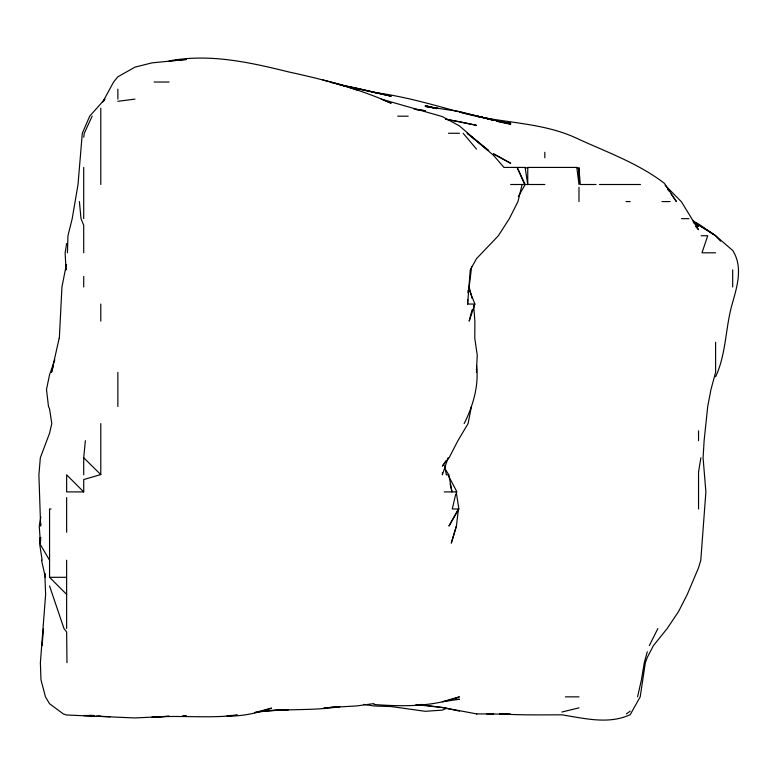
<?xml version="1.0" encoding="UTF-8"?>
<svg xmlns="http://www.w3.org/2000/svg" width="778" height="778" viewBox="0 0 778 778"><rect width="100%" height="100%" fill="white"/><g stroke="black" fill="none" stroke-linecap="round" stroke-linejoin="round"><path stroke-width="1.17" d="M67.433 252.811L67.958 235.734L72.208 218.657L78.014 184.503L82.303 133.271L89.713 116.185L104.874 99.107L103.707 101.052M472.09 309.741L469.163 321.129L474.891 304.052L467.607 304.052L467.753 299.501M467.967 292.664L468.045 290.389M227.176 715.692L237.416 715.118C209.068 718.687 180.496 715.05 152.021 717.248L169.108 716.266L134.954 717.958L66.636 715.011L63.349 713.932L49.559 703.73L45.455 696.855L40.962 679.778L40.388 662.691L45.63 594.382L44.832 573.892M442.468 472.557L442.361 474.833L448.128 457.756M476.515 370.046L477.254 355.283L474.784 338.206L474.881 321.129L473.637 305.19M59.332 338.206L61.948 286.975L66.383 264.471M40.174 537.452L39.522 543.151L40.417 543.151L40.767 537.452M42.09 645.614L43.5 628.536M467.607 304.052L470.262 269.898L476.515 258.656L498.377 235.734L509.337 218.657L517.963 201.58L522.116 184.503M40.845 523.788L40.621 526.064L38.9 474.833L40.33 457.756L49.559 433.258L51.795 423.602L49.559 408.829L48.489 406.524L46.495 389.438L49.559 374.714L54.849 359.835M83.713 474.833L83.713 457.756L85.366 440.679M66.529 264.471L66.004 269.898L65.148 252.811L66.636 243.543M83.713 137.249L84.287 133.271L92.144 116.185M700.881 457.756L698.537 472.129L698.537 508.987M40.855 516.962L39.26 526.064L40.417 543.151M471.653 266.475L469.153 286.975L472.081 298.353M471.429 406.524L468.074 423.602L457.911 440.679L449.13 457.756L442.361 466.08L446.202 460.527M637.571 696.855L641.422 679.778L644.291 662.691L647.296 651.701M455.714 494.186L452.3 508.987L458.874 508.987L456.229 491.91M59.186 338.206L51.504 372.361L53.147 366.671M456.355 526.064L451.298 543.151L456.443 526.064L458.398 508.987L448.935 526.064L458.874 508.987M715.604 376.766C726.302 353.864 725.349 328.015 732.156 304.052C737.126 286.722 743.243 266.922 732.691 250.458L715.604 235.734L720.574 241.131M464.155 423.602C473.102 405.824 479.092 385.441 476.515 365.427M102.725 102.015L113.588 82.03L117.867 76.808L134.954 67.151L152.021 62.862L186.185 59.478L169.108 60.966C209.253 53.264 249.699 62.308 288.648 71.926C323.599 79.521 358.405 88.478 391.13 103.221L381.201 99.107L442.361 116.593L459.438 125.91L493.592 155.425L503.959 167.426L525.101 167.426L527.747 168.252M649.329 645.614L657.887 628.536M518.352 196.562L525.15 184.503L517.127 167.426L524.654 184.503M83.713 491.91L66.636 474.833L66.636 491.91L83.713 491.91L83.713 479.549L100.79 474.58L100.79 423.602M626.397 713.932L630.219 711.121M446.63 708.281L442.361 710.11L425.274 711.306L391.13 706.55L374.043 706.006L363.793 704.391M561.91 712.026L578.988 707.863M374.043 703.584L356.966 705.909L323.949 707.844L326.225 707.63M117.867 101.315L134.954 99.107M262.468 710.966L265.881 710.693M268.157 710.509L281.821 709.906M330.776 707.28L339.889 706.58C311.628 711.393 282.735 707.961 254.503 712.609L271.571 708.126C257.294 713.008 242.357 716.499 227.176 715.964M371.767 92.183C401.147 95.597 429.777 103.882 458.291 111.682M262.468 711.15L288.648 709.643L284.096 709.818M456.015 699.412L459.438 699.257L442.361 701.766L459.438 696.855C432.189 706.949 402.625 706.619 374.043 704.508M416.172 704.654L442.361 707.503L476.846 713.932M93.963 715.459L83.713 715.536L93.963 715.964M154.141 82.03L169.108 82.03M397.714 116.185L408.197 116.185M448.459 133.271L459.438 133.271M596.055 184.503L580.281 184.503L578.988 168.816L576.809 167.426L527.747 167.426L527.747 184.503L510.669 184.503M528.787 184.503L544.824 184.503M599.498 184.503L640.479 184.503M626.086 201.58L630.219 201.58M661.981 201.58L670.14 201.58M681.45 218.657L688.938 218.657M701.134 235.734L707.747 235.734L701.98 252.811L715.604 252.811M450.092 483.945L452.028 491.91L448.799 474.833L446.329 474.833L444.666 465.721M444.238 491.91L456.958 491.91L448.459 475.903M51.066 508.987L49.559 508.987L49.559 577.305L66.636 594.382M49.559 577.305L66.636 577.305L66.636 628.536M565.421 696.855L578.988 696.855M476.515 713.932L493.592 713.932M416.172 704.576L425.274 704.635L420.723 704.489M486.804 713.932L510.669 714.282L499.719 713.932C520.433 715.157 541.167 714.875 561.91 714.826C584.366 718.347 608.571 724.746 630.219 714.671L640.206 696.855L645.351 662.691L647.296 657.429L653.432 645.614L667.174 628.536L678.611 611.459L687.295 594.382L698.537 567.804L700.793 560.228L705.879 491.91L703.079 457.756L704.129 440.679L707.708 406.524L710.975 389.438L715.604 372.361L715.604 342.242M109.902 716.733L96.239 716.1M98.514 716.149L100.79 716.246M90.549 715.4L93.963 715.682M89.412 715.41L93.963 715.867M416.172 109.64L425.274 110.7L413.896 108.988M425.274 705.286L442.361 707.513L459.438 711.073M437.8 108.443L425.274 106.382L459.438 111.546L493.592 120.298L476.515 115.98M445.775 119.18L476.515 125.326L460.576 121.932M445.775 119.297L459.438 121.689M438.938 108.56L425.274 106.032L432.111 107.695M500.419 122.175L510.669 124.159L477.293 116.185M339.889 84.608L391.13 95.927M476.515 116.185L493.592 119.831L459.438 111.974C498.717 123.79 541.556 120.94 578.988 139.359C608.133 152.624 638.719 163.613 664.373 183.326L676.413 201.58L671.064 193.994M330.456 82.322L338.712 84.325M322.812 79.94L339.889 84.345L356.966 89.985M436.662 108.677L425.274 105.652L435.524 108.424M493.592 154.073L510.669 163.292L493.592 153.743M692.702 220.787L698.537 223.986L714.661 235.082M715.604 235.423L693.675 221.963M714.603 235.121L693.937 221.963M488.701 150.349L467.179 133.271L487.757 150.349M693.957 222.907L698.537 226.447L693.344 222.197M83.713 457.756L100.79 474.58M665.219 185.358L681.45 201.803L698.537 229.753L695.61 226.34M463.134 133.271L476.515 149.084M66.976 662.691L66.636 631.979L63.971 628.536L49.559 585.951M667.719 189.249L669.051 191.145M444.938 468.726L448.799 474.833M49.559 560.228L39.522 543.151L42.148 560.228L41.526 560.228L45.387 577.305L45.212 573.892M468.57 288.035L474.891 304.052M525.101 167.426L527.747 184.503M576.809 167.426L578.988 184.503L578.988 167.426M79.405 201.58L80.99 218.657L83.713 225.28L83.713 252.811M732.691 269.898L732.691 286.975M698.537 430.847L698.537 440.679M578.988 187.274L578.988 201.531M544.824 152.293L544.824 157.769M476.515 368.898L476.515 372.361M117.867 89.139L117.867 99.107M117.867 372.361L117.867 406.524M100.79 108.123L100.79 184.503M100.79 304.052L100.79 321.129M83.713 167.426L83.713 218.657M83.713 276.472L83.713 286.975M66.636 497.589L66.636 532.249M66.636 560.228L66.636 576.799M186.185 715.877L182.772 715.877L186.185 715.916M510.669 123.167L497.006 121.378L510.669 123.167M356.966 88.264L339.889 84.909L391.13 96.2L356.966 88.284"/></g></svg>
